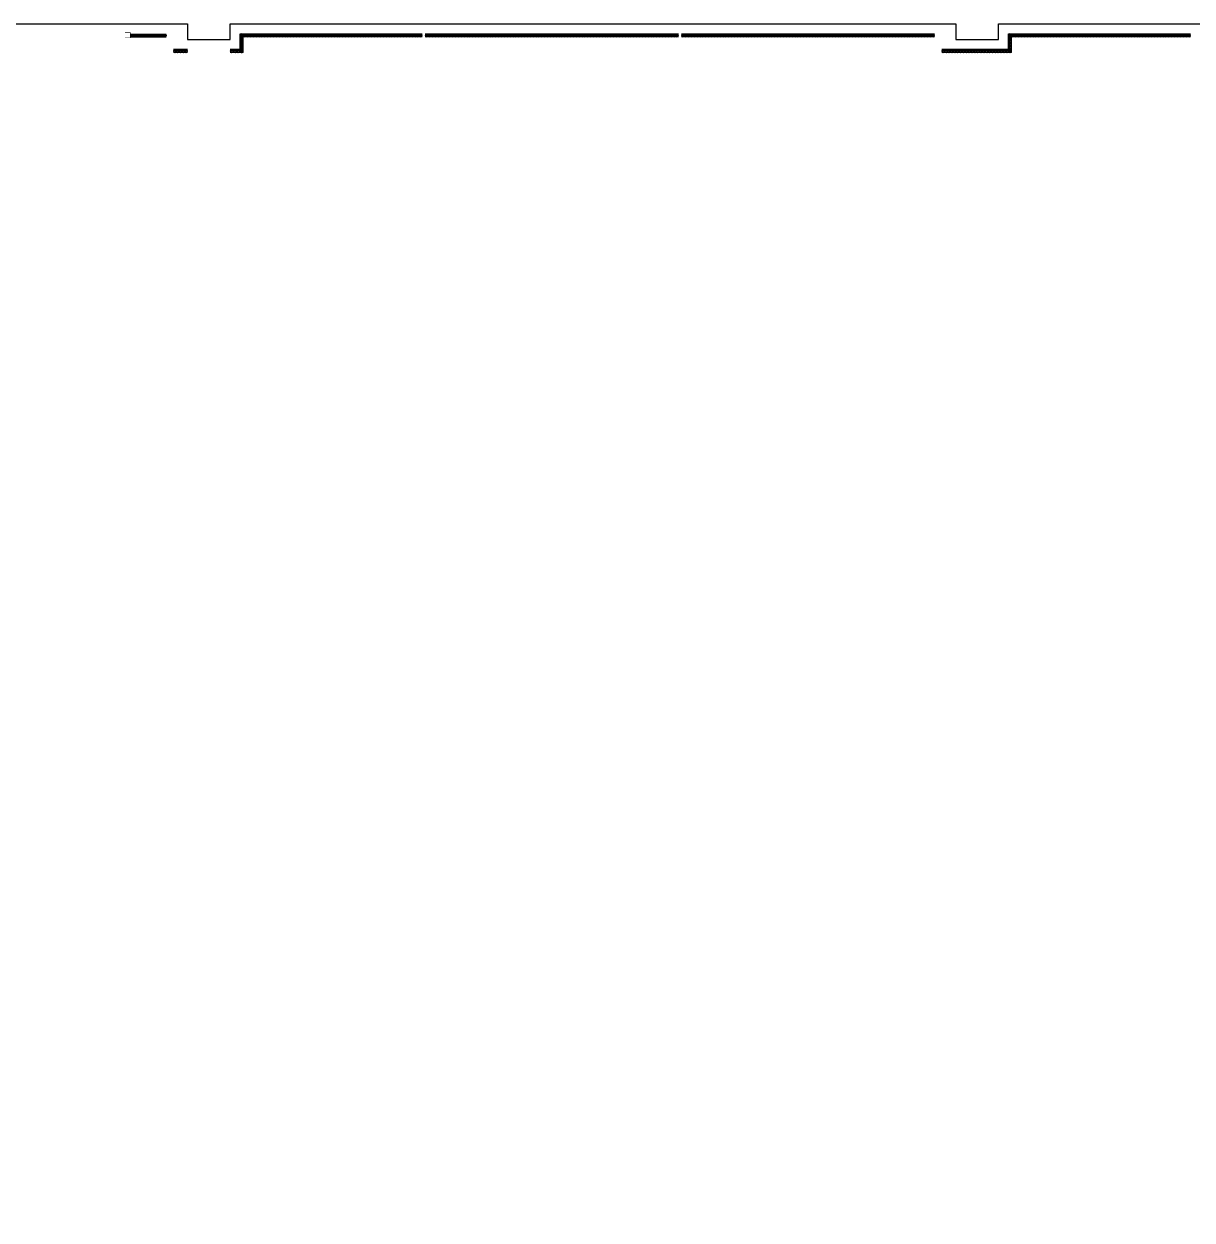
# Model space of a CAD drawing. Extents: x -1313754 to 847533, y 489853 to 941203.
# Drawn here: x -1205907 to -1164854, y 681170 to 723220 of the extents above; entities that cross this region are included whole.
import ezdxf

# ---------------------------------------------------------------- set-up
doc = ezdxf.new("R2010")
doc.units = 0
doc.header["$LTSCALE"] = 1000
doc.header["$MEASUREMENT"] = 0
doc.layers.get('Defpoints').update_dxf_attribs({"color": 210})
for name, color, linetype in [('A-HRAIL', 173, 'Continuous'), ('A-SFCE', 30, 'Continuous'), ('DIM_SYMB', 3, 'Continuous')]:
    doc.layers.add(name, color=color, linetype=linetype)

# ---------------------------------------------------------------- blocks, each defined once
blk = doc.blocks.new('234234werwer')
at = {"layer": 'Defpoints'}
blk.add_lwpolyline([(530900, -99600), (556400, -99600), (556400, -100150), (557900, -100150), (557900, -99600), (583400, -99600), (583400, -100150), (584900, -100150), (584900, -99600), (610400, -99600), (610400, -100150), (611900, -100150), (611900, -99600), (628500, -99600), (628500, -183400)], dxfattribs=at)
blk = doc.blocks.new('3333')
at = {"layer": 'A-SFCE', "const_width": 20}
blk.add_lwpolyline([(-227064, 766320), (-227064, 766510), (-227244, 766510), (-227244, 766320)], dxfattribs=at)
blk = doc.blocks.new('99平面图例外参$0$$LinePat$圆环')
for points in [[(0, 150), (300, 150)], [(0, 0), (300, 0)], [(0, -150), (300, -150)]]:
    blk.add_lwpolyline(points)
at = {"color": 0}
blk.add_circle((150, 0), 150, dxfattribs=at)
blk = doc.blocks.new('34242343243')
at = {"layer": 'A-HRAIL', "yscale": 0.3333333333333333, "zscale": 0.3333333333333333}
for p, xscale, rotation in [((-202154, 722814), 0.3461108940497231, 2.034223195741682e-10), ((-202050, 722814), 0.3461108940497231, 2.034223195741682e-10), ((-201947, 722814), 0.3461108940497231, 2.034223195741682e-10), ((-201843, 722814), 0.3461108940497231, 2.034223195741682e-10), ((-201739, 722814), 0.3461108940497231, 2.034223195741682e-10), ((-201635, 722814), 0.3461108940497231, 2.034223195741682e-10), ((-201531, 722814), 0.3461108940497231, 2.034223195741682e-10), ((-201427, 722814), 0.3461108940497231, 2.034223195741682e-10), ((-201324, 722814), 0.3461108940497231, 2.034223195741682e-10), ((-201220, 722814), 0.3461108940497231, 2.034223195741682e-10), ((-201116, 722814), 0.3461108940497231, 2.034223195741682e-10), ((-201012, 722814), 0.3461108940497231, 2.034223195741682e-10), ((-198254, 722762), -0.3611111227129974, 270), ((-198203, 722814), -0.3384127419475277, 359.9999999997966), ((-198101, 722814), -0.3384127419475277, 359.9999999997966), ((-198000, 722814), -0.3384127419475277, 359.9999999997966), ((-197898, 722814), -0.3384127419475277, 359.9999999997966), ((-197797, 722814), -0.3384127419475277, 359.9999999997966), ((-197695, 722814), -0.3384127419475277, 359.9999999997966), ((-197594, 722814), -0.3384127419475277, 359.9999999997966), ((-197492, 722814), -0.3384127419475277, 359.9999999997966), ((-197390, 722814), -0.3384127419475277, 359.9999999997966), ((-197289, 722814), -0.3384127419475277, 359.9999999997966), ((-197187, 722814), -0.3384127419475277, 359.9999999997966), ((-197086, 722814), -0.3384127419475277, 359.9999999997966), ((-196984, 722814), -0.3384127419475277, 359.9999999997966), ((-196883, 722814), -0.3384127419475277, 359.9999999997966), ((-196781, 722814), -0.3384127419475277, 359.9999999997966), ((-196680, 722814), -0.3384127419475277, 359.9999999997966), ((-196578, 722814), -0.3384127419475277, 359.9999999997966), ((-196477, 722814), -0.3384127419475277, 359.9999999997966), ((-196375, 722814), -0.3384127419475277, 359.9999999997966), ((-196274, 722814), -0.3384127419475277, 359.9999999997966), ((-196172, 722814), -0.3384127419475277, 359.9999999997966), ((-196071, 722814), -0.3384127419475277, 359.9999999997966), ((-195969, 722814), -0.3384127419475277, 359.9999999997966), ((-195868, 722814), -0.3384127419475277, 359.9999999997966), ((-195766, 722814), -0.3384127419475277, 359.9999999997966), ((-195665, 722814), -0.3384127419475277, 359.9999999997966), ((-195563, 722814), -0.3384127419475277, 359.9999999997966), ((-195462, 722814), -0.3384127419475277, 359.9999999997966), ((-195360, 722814), -0.3384127419475277, 359.9999999997966), ((-195258, 722814), -0.3384127419475277, 359.9999999997966), ((-195157, 722814), -0.3384127419475277, 359.9999999997966), ((-195055, 722814), -0.3384127419475277, 359.9999999997966), ((-194954, 722814), -0.3384127419475277, 359.9999999997966), ((-194852, 722814), -0.3384127419475277, 359.9999999997966), ((-194751, 722814), -0.3384127419475277, 359.9999999997966), ((-194649, 722814), -0.3384127419475277, 359.9999999997966), ((-194548, 722814), -0.3384127419475277, 359.9999999997966), ((-194446, 722814), -0.3384127419475277, 359.9999999997966), ((-194345, 722814), -0.3384127419475277, 359.9999999997966), ((-194243, 722814), -0.3384127419475277, 359.9999999997966), ((-194142, 722814), -0.3384127419475277, 359.9999999997966), ((-194040, 722814), -0.3384127419475277, 359.9999999997966), ((-193939, 722814), -0.3384127419475277, 359.9999999997966), ((-193837, 722814), -0.3384127419475277, 359.9999999997966), ((-193736, 722814), -0.3384127419475277, 359.9999999997966), ((-193634, 722814), -0.3384127419475277, 359.9999999997966), ((-193533, 722814), -0.3384127419475277, 359.9999999997966), ((-193431, 722814), -0.3384127419475277, 359.9999999997966), ((-193330, 722814), -0.3384127419475277, 359.9999999997966), ((-193228, 722814), -0.3384127419475277, 359.9999999997966), ((-193126, 722814), -0.3384127419475277, 359.9999999997966), ((-193025, 722814), -0.3384127419475277, 359.9999999997966), ((-192923, 722814), -0.3384127419475277, 359.9999999997966), ((-192822, 722814), -0.3384127419475277, 359.9999999997966), ((-192720, 722814), -0.3384127419475277, 359.9999999997966), ((-192619, 722814), -0.3384127419475277, 359.9999999997966), ((-192517, 722814), -0.3384127419475277, 359.9999999997966), ((-192416, 722814), -0.3384127419475277, 359.9999999997966), ((-192314, 722814), -0.3384127419475277, 359.9999999997966), ((-192213, 722814), -0.3384127419475277, 359.9999999997966), ((-192111, 722814), -0.3384127419475277, 359.9999999997966), ((-192010, 722814), -0.3384127419475277, 359.9999999997966), ((-191908, 722814), -0.3384127419475277, 359.9999999997966), ((-191699, 722814), -0.3368181818181796, 359.9999999997967), ((-191598, 722814), -0.3368181818181796, 359.9999999997967), ((-191497, 722814), -0.3368181818181796, 359.9999999997967), ((-191396, 722814), -0.3368181818181796, 359.9999999997967), ((-191295, 722814), -0.3368181818181796, 359.9999999997967), ((-191194, 722814), -0.3368181818181796, 359.9999999997967), ((-191093, 722814), -0.3368181818181796, 359.9999999997967), ((-190992, 722814), -0.3368181818181796, 359.9999999997967), ((-190891, 722814), -0.3368181818181796, 359.9999999997967), ((-190790, 722814), -0.3368181818181796, 359.9999999997967), ((-190689, 722814), -0.3368181818181796, 359.9999999997967), ((-190588, 722814), -0.3368181818181796, 359.9999999997967), ((-190487, 722814), -0.3368181818181796, 359.9999999997967), ((-190386, 722814), -0.3368181818181796, 359.9999999997967), ((-190285, 722814), -0.3368181818181796, 359.9999999997967), ((-190183, 722814), -0.3368181818181796, 359.9999999997967), ((-190082, 722814), -0.3368181818181796, 359.9999999997967), ((-189981, 722814), -0.3368181818181796, 359.9999999997967), ((-189880, 722814), -0.3368181818181796, 359.9999999997967), ((-189779, 722814), -0.3368181818181796, 359.9999999997967), ((-189678, 722814), -0.3368181818181796, 359.9999999997967), ((-189577, 722814), -0.3368181818181796, 359.9999999997967), ((-189476, 722814), -0.3368181818181796, 359.9999999997967), ((-189375, 722814), -0.3368181818181796, 359.9999999997967), ((-189274, 722814), -0.3368181818181796, 359.9999999997967), ((-189173, 722814), -0.3368181818181796, 359.9999999997967), ((-189072, 722814), -0.3368181818181796, 359.9999999997967), ((-188971, 722814), -0.3368181818181796, 359.9999999997967), ((-188870, 722814), -0.3368181818181796, 359.9999999997967), ((-188769, 722814), -0.3368181818181796, 359.9999999997967), ((-188668, 722814), -0.3368181818181796, 359.9999999997967), ((-188567, 722814), -0.3368181818181796, 359.9999999997967), ((-188466, 722814), -0.3368181818181796, 359.9999999997967), ((-188365, 722814), -0.3368181818181796, 359.9999999997967), ((-188264, 722814), -0.3368181818181796, 359.9999999997967), ((-188163, 722814), -0.3368181818181796, 359.9999999997967), ((-188062, 722814), -0.3368181818181796, 359.9999999997967), ((-187960, 722814), -0.3368181818181796, 359.9999999997967), ((-187859, 722814), -0.3368181818181796, 359.9999999997967), ((-187758, 722814), -0.3368181818181796, 359.9999999997967), ((-187657, 722814), -0.3368181818181796, 359.9999999997967), ((-187556, 722814), -0.3368181818181796, 359.9999999997967), ((-187455, 722814), -0.3368181818181796, 359.9999999997967), ((-187354, 722814), -0.3368181818181796, 359.9999999997967), ((-187253, 722814), -0.3368181818181796, 359.9999999997967), ((-187152, 722814), -0.3368181818181796, 359.9999999997967), ((-187051, 722814), -0.3368181818181796, 359.9999999997967), ((-186950, 722814), -0.3368181818181796, 359.9999999997967), ((-186849, 722814), -0.3368181818181796, 359.9999999997967), ((-186748, 722814), -0.3368181818181796, 359.9999999997967), ((-186647, 722814), -0.3368181818181796, 359.9999999997967), ((-186546, 722814), -0.3368181818181796, 359.9999999997967), ((-186445, 722814), -0.3368181818181796, 359.9999999997967), ((-186344, 722814), -0.3368181818181796, 359.9999999997967), ((-186243, 722814), -0.3368181818181796, 359.9999999997967), ((-186142, 722814), -0.3368181818181796, 359.9999999997967), ((-186041, 722814), -0.3368181818181796, 359.9999999997967), ((-185940, 722814), -0.3368181818181796, 359.9999999997967), ((-185839, 722814), -0.3368181818181796, 359.9999999997967), ((-185737, 722814), -0.3368181818181796, 359.9999999997967), ((-185636, 722814), -0.3368181818181796, 359.9999999997967), ((-185535, 722814), -0.3368181818181796, 359.9999999997967), ((-185434, 722814), -0.3368181818181796, 359.9999999997967), ((-185333, 722814), -0.3368181818181796, 359.9999999997967), ((-185232, 722814), -0.3368181818181796, 359.9999999997967), ((-185131, 722814), -0.3368181818181796, 359.9999999997967), ((-185030, 722814), -0.3368181818181796, 359.9999999997967), ((-184929, 722814), -0.3368181818181796, 359.9999999997967), ((-184828, 722814), -0.3368181818181796, 359.9999999997967), ((-184727, 722814), -0.3368181818181796, 359.9999999997967), ((-184626, 722814), -0.3368181818181796, 359.9999999997967), ((-184525, 722814), -0.3368181818181796, 359.9999999997967), ((-184424, 722814), -0.3368181818181796, 359.9999999997967), ((-184323, 722814), -0.3368181818181796, 359.9999999997967), ((-184222, 722814), -0.3368181818181796, 359.9999999997967), ((-184121, 722814), -0.3368181818181796, 359.9999999997967), ((-184020, 722814), -0.3368181818181796, 359.9999999997967), ((-183919, 722814), -0.3368181818181796, 359.9999999997967), ((-183818, 722814), -0.3368181818181796, 359.9999999997967), ((-183717, 722814), -0.3368181818181796, 359.9999999997967), ((-183616, 722814), -0.3368181818181796, 359.9999999997967), ((-183514, 722814), -0.3368181818181796, 359.9999999997967), ((-183413, 722814), -0.3368181818181796, 359.9999999997967), ((-183312, 722814), -0.3368181818181796, 359.9999999997967), ((-183211, 722814), -0.3368181818181796, 359.9999999997967), ((-183110, 722814), -0.3368181818181796, 359.9999999997967), ((-183009, 722814), -0.3368181818181796, 359.9999999997967), ((-182908, 722814), -0.3368181818181796, 359.9999999997967), ((-182699, 722814), -0.3368181818181818, 359.9999999997967), ((-182598, 722814), -0.3368181818181818, 359.9999999997967), ((-182497, 722814), -0.3368181818181818, 359.9999999997967), ((-182396, 722814), -0.3368181818181818, 359.9999999997967), ((-182295, 722814), -0.3368181818181818, 359.9999999997967), ((-182194, 722814), -0.3368181818181818, 359.9999999997967), ((-182093, 722814), -0.3368181818181818, 359.9999999997967), ((-181992, 722814), -0.3368181818181818, 359.9999999997967), ((-181891, 722814), -0.3368181818181818, 359.9999999997967), ((-181790, 722814), -0.3368181818181818, 359.9999999997967), ((-181689, 722814), -0.3368181818181818, 359.9999999997967), ((-181588, 722814), -0.3368181818181818, 359.9999999997967), ((-181487, 722814), -0.3368181818181818, 359.9999999997967), ((-181386, 722814), -0.3368181818181818, 359.9999999997967), ((-181285, 722814), -0.3368181818181818, 359.9999999997967), ((-181183, 722814), -0.3368181818181818, 359.9999999997967), ((-181082, 722814), -0.3368181818181818, 359.9999999997967), ((-180981, 722814), -0.3368181818181818, 359.9999999997967), ((-180880, 722814), -0.3368181818181818, 359.9999999997967), ((-180779, 722814), -0.3368181818181818, 359.9999999997967), ((-180678, 722814), -0.3368181818181818, 359.9999999997967), ((-180577, 722814), -0.3368181818181818, 359.9999999997967), ((-180476, 722814), -0.3368181818181818, 359.9999999997967), ((-180375, 722814), -0.3368181818181818, 359.9999999997967), ((-180274, 722814), -0.3368181818181818, 359.9999999997967), ((-180173, 722814), -0.3368181818181818, 359.9999999997967), ((-180072, 722814), -0.3368181818181818, 359.9999999997967), ((-179971, 722814), -0.3368181818181818, 359.9999999997967), ((-179870, 722814), -0.3368181818181818, 359.9999999997967), ((-179769, 722814), -0.3368181818181818, 359.9999999997967), ((-179668, 722814), -0.3368181818181818, 359.9999999997967), ((-179567, 722814), -0.3368181818181818, 359.9999999997967), ((-179466, 722814), -0.3368181818181818, 359.9999999997967), ((-179365, 722814), -0.3368181818181818, 359.9999999997967), ((-179264, 722814), -0.3368181818181818, 359.9999999997967), ((-179163, 722814), -0.3368181818181818, 359.9999999997967), ((-179062, 722814), -0.3368181818181818, 359.9999999997967), ((-178960, 722814), -0.3368181818181818, 359.9999999997967), ((-178859, 722814), -0.3368181818181818, 359.9999999997967), ((-178758, 722814), -0.3368181818181818, 359.9999999997967), ((-178657, 722814), -0.3368181818181818, 359.9999999997967), ((-178556, 722814), -0.3368181818181818, 359.9999999997967), ((-178455, 722814), -0.3368181818181818, 359.9999999997967), ((-178354, 722814), -0.3368181818181818, 359.9999999997967), ((-178253, 722814), -0.3368181818181818, 359.9999999997967), ((-178152, 722814), -0.3368181818181818, 359.9999999997967), ((-178051, 722814), -0.3368181818181818, 359.9999999997967), ((-177950, 722814), -0.3368181818181818, 359.9999999997967), ((-177849, 722814), -0.3368181818181818, 359.9999999997967), ((-177748, 722814), -0.3368181818181818, 359.9999999997967), ((-177647, 722814), -0.3368181818181818, 359.9999999997967), ((-177546, 722814), -0.3368181818181818, 359.9999999997967), ((-177445, 722814), -0.3368181818181818, 359.9999999997967), ((-177344, 722814), -0.3368181818181818, 359.9999999997967), ((-177243, 722814), -0.3368181818181818, 359.9999999997967), ((-177142, 722814), -0.3368181818181818, 359.9999999997967), ((-177041, 722814), -0.3368181818181818, 359.9999999997967), ((-176940, 722814), -0.3368181818181818, 359.9999999997967), ((-176839, 722814), -0.3368181818181818, 359.9999999997967), ((-176737, 722814), -0.3368181818181818, 359.9999999997967), ((-176636, 722814), -0.3368181818181818, 359.9999999997967), ((-176535, 722814), -0.3368181818181818, 359.9999999997967), ((-176434, 722814), -0.3368181818181818, 359.9999999997967), ((-176333, 722814), -0.3368181818181818, 359.9999999997967), ((-176232, 722814), -0.3368181818181818, 359.9999999997967), ((-176131, 722814), -0.3368181818181818, 359.9999999997967), ((-176030, 722814), -0.3368181818181818, 359.9999999997967), ((-175929, 722814), -0.3368181818181818, 359.9999999997967), ((-175828, 722814), -0.3368181818181818, 359.9999999997967), ((-175727, 722814), -0.3368181818181818, 359.9999999997967), ((-175626, 722814), -0.3368181818181818, 359.9999999997967), ((-175525, 722814), -0.3368181818181818, 359.9999999997967), ((-175424, 722814), -0.3368181818181818, 359.9999999997967), ((-175323, 722814), -0.3368181818181818, 359.9999999997967), ((-175222, 722814), -0.3368181818181818, 359.9999999997967), ((-175121, 722814), -0.3368181818181818, 359.9999999997967), ((-175020, 722814), -0.3368181818181818, 359.9999999997967), ((-174919, 722814), -0.3368181818181818, 359.9999999997967), ((-174818, 722814), -0.3368181818181818, 359.9999999997967), ((-174717, 722814), -0.3368181818181818, 359.9999999997967), ((-174616, 722814), -0.3368181818181818, 359.9999999997967), ((-174514, 722814), -0.3368181818181818, 359.9999999997967), ((-174413, 722814), -0.3368181818181818, 359.9999999997967), ((-174312, 722814), -0.3368181818181818, 359.9999999997967), ((-174211, 722814), -0.3368181818181818, 359.9999999997967), ((-174110, 722814), -0.3368181818181818, 359.9999999997967), ((-174009, 722814), -0.3368181818181818, 359.9999999997967), ((-173908, 722814), -0.3368181818181818, 359.9999999997967), ((-171254, 722762), -0.3611111227129974, 270), ((-171203, 722814), -0.3384127415496768, 359.9999999997966), ((-171101, 722814), -0.3384127415496768, 359.9999999997966), ((-171000, 722814), -0.3384127415496768, 359.9999999997966), ((-170898, 722814), -0.3384127415496768, 359.9999999997966), ((-170797, 722814), -0.3384127415496768, 359.9999999997966), ((-170695, 722814), -0.3384127415496768, 359.9999999997966), ((-170594, 722814), -0.3384127415496768, 359.9999999997966), ((-170492, 722814), -0.3384127415496768, 359.9999999997966), ((-170390, 722814), -0.3384127415496768, 359.9999999997966), ((-170289, 722814), -0.3384127415496768, 359.9999999997966), ((-170187, 722814), -0.3384127415496768, 359.9999999997966), ((-170086, 722814), -0.3384127415496768, 359.9999999997966), ((-169984, 722814), -0.3384127415496768, 359.9999999997966), ((-169883, 722814), -0.3384127415496768, 359.9999999997966), ((-169781, 722814), -0.3384127415496768, 359.9999999997966), ((-169680, 722814), -0.3384127415496768, 359.9999999997966), ((-169578, 722814), -0.3384127415496768, 359.9999999997966), ((-169477, 722814), -0.3384127415496768, 359.9999999997966), ((-169375, 722814), -0.3384127415496768, 359.9999999997966), ((-169274, 722814), -0.3384127415496768, 359.9999999997966), ((-169172, 722814), -0.3384127415496768, 359.9999999997966), ((-169071, 722814), -0.3384127415496768, 359.9999999997966), ((-168969, 722814), -0.3384127415496768, 359.9999999997966), ((-168868, 722814), -0.3384127415496768, 359.9999999997966), ((-168766, 722814), -0.3384127415496768, 359.9999999997966), ((-168665, 722814), -0.3384127415496768, 359.9999999997966), ((-168563, 722814), -0.3384127415496768, 359.9999999997966), ((-168462, 722814), -0.3384127415496768, 359.9999999997966), ((-168360, 722814), -0.3384127415496768, 359.9999999997966), ((-168258, 722814), -0.3384127415496768, 359.9999999997966), ((-168157, 722814), -0.3384127415496768, 359.9999999997966), ((-168055, 722814), -0.3384127415496768, 359.9999999997966), ((-167954, 722814), -0.3384127415496768, 359.9999999997966), ((-167852, 722814), -0.3384127415496768, 359.9999999997966), ((-167751, 722814), -0.3384127415496768, 359.9999999997966), ((-167649, 722814), -0.3384127415496768, 359.9999999997966), ((-167548, 722814), -0.3384127415496768, 359.9999999997966), ((-167446, 722814), -0.3384127415496768, 359.9999999997966), ((-167345, 722814), -0.3384127415496768, 359.9999999997966), ((-167243, 722814), -0.3384127415496768, 359.9999999997966), ((-167142, 722814), -0.3384127415496768, 359.9999999997966), ((-167040, 722814), -0.3384127415496768, 359.9999999997966), ((-166939, 722814), -0.3384127415496768, 359.9999999997966), ((-166837, 722814), -0.3384127415496768, 359.9999999997966), ((-166736, 722814), -0.3384127415496768, 359.9999999997966), ((-166634, 722814), -0.3384127415496768, 359.9999999997966), ((-166533, 722814), -0.3384127415496768, 359.9999999997966), ((-166431, 722814), -0.3384127415496768, 359.9999999997966), ((-166330, 722814), -0.3384127415496768, 359.9999999997966), ((-166228, 722814), -0.3384127415496768, 359.9999999997966), ((-166126, 722814), -0.3384127415496768, 359.9999999997966), ((-166025, 722814), -0.3384127415496768, 359.9999999997966), ((-165923, 722814), -0.3384127415496768, 359.9999999997966), ((-165822, 722814), -0.3384127415496768, 359.9999999997966), ((-165720, 722814), -0.3384127415496768, 359.9999999997966), ((-165619, 722814), -0.3384127415496768, 359.9999999997966), ((-165517, 722814), -0.3384127415496768, 359.9999999997966), ((-165416, 722814), -0.3384127415496768, 359.9999999997966), ((-165314, 722814), -0.3384127415496768, 359.9999999997966), ((-165213, 722814), -0.3384127415496768, 359.9999999997966), ((-165111, 722814), -0.3384127415496768, 359.9999999997966), ((-165010, 722814), -0.3384127415496768, 359.9999999997966), ((-164908, 722814), -0.3384127415496768, 359.9999999997966), ((-198254, 722653), -0.3611111227129974, 270), ((-198254, 722545), -0.3611111227129974, 270), ((-198254, 722437), -0.3611111227129974, 270), ((-198254, 722328), -0.3611111227129974, 270), ((-171254, 722653), -0.3611111227129974, 270), ((-171254, 722545), -0.3611111227129974, 270), ((-171254, 722437), -0.3611111227129974, 270), ((-171254, 722328), -0.3611111227129974, 270), ((-198254, 722220), -0.3611111227129974, 270), ((-171254, 722220), -0.3611111227129974, 270)]:
    blk.add_blockref('99平面图例外参$0$$LinePat$圆环', p, dxfattribs=dict(at, xscale=xscale, rotation=rotation))
for p, xscale in [((-200554, 722270), -0.3333327849077565), ((-200454, 722270), -0.3333327849077565), ((-200354, 722270), -0.3333327849077565), ((-200254, 722270), -0.3333327849077565), ((-200154, 722270), -0.3333327849077565), ((-198542, 722270), -0.3749999999076196), ((-198429, 722270), -0.3749999999076196), ((-198317, 722270), -0.3749999999076196), ((-198204, 722270), -0.3749999999076196), ((-173552, 722270), -0.3402776645623614), ((-173450, 722270), -0.3402776645623614), ((-173348, 722270), -0.3402776645623614), ((-173246, 722270), -0.3402776645623614), ((-173144, 722270), -0.3402776645623614), ((-173042, 722270), -0.3402776645623614), ((-172940, 722270), -0.3402776645623614), ((-172838, 722270), -0.3402776645623614), ((-172735, 722270), -0.3402776645623614), ((-172633, 722270), -0.3402776645623614), ((-172531, 722270), -0.3402776645623614), ((-172429, 722270), -0.3402776645623614), ((-172327, 722270), -0.3402776645623614), ((-172225, 722270), -0.3402776645623614), ((-172123, 722270), -0.3402776645623614), ((-172021, 722270), -0.3402776645623614), ((-171919, 722270), -0.3402776645623614), ((-171817, 722270), -0.3402776645623614), ((-171715, 722270), -0.3402776645623614), ((-171613, 722270), -0.3402776645623614), ((-171510, 722270), -0.3402776645623614), ((-171408, 722270), -0.3402776645623614), ((-171306, 722270), -0.3402776645623614), ((-171204, 722270), -0.3402776645623614)]:
    blk.add_blockref('99平面图例外参$0$$LinePat$圆环', p, dxfattribs=dict(at, xscale=xscale))
at = {"layer": 'A-SFCE', "xscale": -1, "rotation": 270}
blk.add_blockref('3333', (-968675, 949974), dxfattribs=at)

msp = doc.modelspace()

# ---------------------------------------------------------------- block references
msp.add_blockref('234234werwer', (-1756554.3, 822820))
at = {"layer": 'DIM_SYMB'}
msp.add_blockref('34242343243', (-1000000, 0), dxfattribs=at)

doc.saveas('drawing.dxf')
